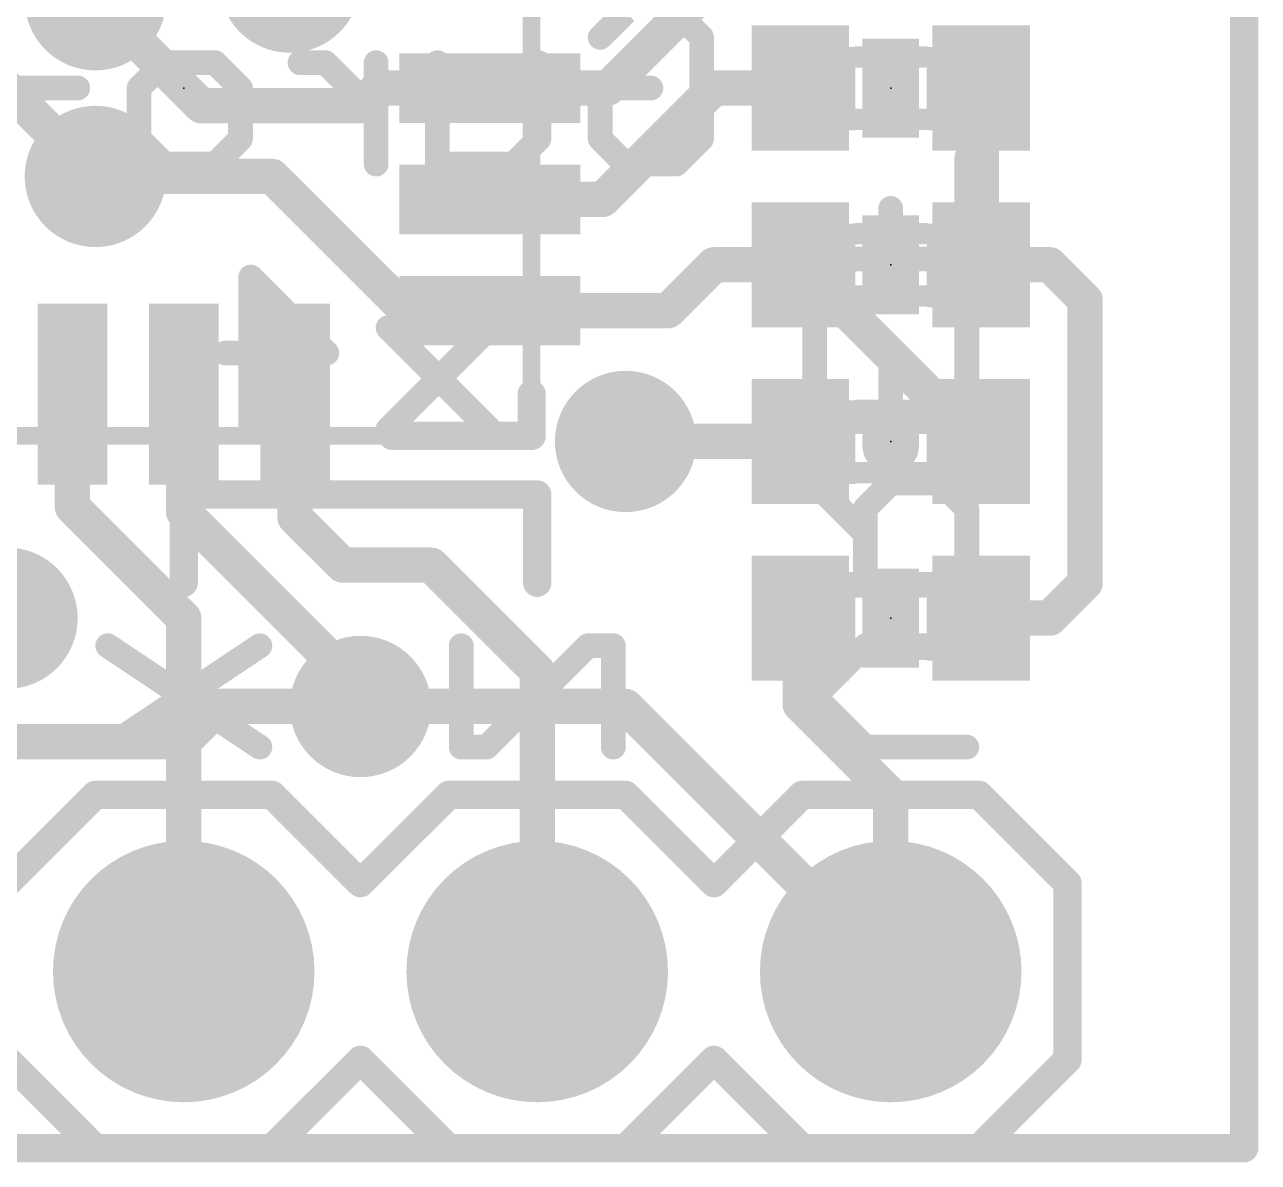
# Model space of a CAD drawing. Extents: x -0.1 to 16.2, y -0.1 to 27.9.
# Drawn here: x 6.48 to 15.34, y -0.1 to 8.08 of the extents above; entities that cross this region are included whole.
import ezdxf

# ---------------------------------------------------------------- set-up
doc = ezdxf.new("R2010")
doc.units = 0
for name, color, linetype in [('1', 12, 'CONTINUOUS'), ('16', 132, 'CONTINUOUS'), ('17', 110, 'CONTINUOUS'), ('18', 110, 'CONTINUOUS'), ('20', 53, 'CONTINUOUS'), ('21', 41, 'CONTINUOUS'), ('22', 40, 'CONTINUOUS'), ('23', 53, 'CONTINUOUS'), ('51', 53, 'CONTINUOUS')]:
    doc.layers.add(name, color=color, linetype=linetype)

# ---------------------------------------------------------------- blocks, each defined once
blk = doc.blocks.new('RECT')
blk.add_solid([(-0.5, -0.5), (0.5, -0.5), (-0.5, 0.5), (0.5, 0.5)])
blk = doc.blocks.new('ROUNDP')
at = {"const_width": 0.5}
blk.add_lwpolyline([(0, -0.25, 1), (0, 0.25, 1), (0, -0.25)], format="xyb", dxfattribs=at)
blk = doc.blocks.new('ROUNDV')
at = {"const_width": 0.5}
blk.add_lwpolyline([(0, -0.25, 1), (0, 0.25, 1), (0, -0.25)], format="xyb", dxfattribs=at)

msp = doc.modelspace()

# ---------------------------------------------------------------- linework, layer by layer
at = {"layer": '1'}
for points, const_width in [([(15.24, 17.78), (15.24, 0)], 0.2032), ([(10.668, 7.62), (11.938, 8.89)], 0.254), ([(6.985, 8.255), (7.747, 7.493)], 0.254), ([(8.89, 7.493), (9.017, 7.62)], 0.254), ([(9.017, 7.62), (9.82, 7.62)], 0.254), ([(9.82, 7.62), (10.668, 7.62)], 0.254), ([(10.63, 6.82), (11.43, 7.62)], 0.254), ([(11.43, 7.62), (12.05, 7.62)], 0.254), ([(13.35, 6.35), (13.35, 7.62)], 0.254), ([(7.747, 7.493), (8.89, 7.493)], 0.254), ([(6.985, 6.985), (8.255, 6.985)], 0.254), ([(8.255, 6.985), (9.22, 6.02)], 0.254), ([(9.82, 6.82), (10.63, 6.82)], 0.254), ([(11.1, 6.02), (11.43, 6.35)], 0.254), ([(11.43, 6.35), (12.05, 6.35)], 0.254), ([(12.05, 6.35), (13.32, 5.08)], 0.254), ([(13.843, 6.35), (13.35, 6.35)], 0.254), ([(14.097, 6.096), (13.843, 6.35)], 0.254), ([(14.097, 4.064), (14.097, 6.096)], 0.254), ([(9.22, 6.02), (9.82, 6.02)], 0.254), ([(9.82, 6.02), (11.1, 6.02)], 0.254), ([(6.82, 4.61), (6.82, 5.42)], 0.254), ([(7.62, 4.572), (7.62, 5.42)], 0.254), ([(8.42, 4.534), (8.42, 5.42)], 0.254), ([(12.05, 5.08), (10.795, 5.08)], 0.254), ([(13.32, 5.08), (13.35, 5.08)], 0.254), ([(7.62, 3.81), (6.82, 4.61)], 0.254), ([(8.89, 3.302), (7.62, 4.572)], 0.254), ([(8.763, 4.191), (8.42, 4.534)], 0.254), ([(9.398, 4.191), (8.763, 4.191)], 0.254), ([(10.16, 3.429), (9.398, 4.191)], 0.254), ([(13.843, 3.81), (14.097, 4.064)], 0.254), ([(7.62, 1.27), (7.62, 3.81)], 0.254), ([(12.05, 3.19), (12.05, 3.81)], 0.254), ([(13.35, 3.81), (13.843, 3.81)], 0.254), ([(10.16, 1.27), (10.16, 3.429)], 0.254), ([(8.89, 3.175), (8.89, 3.302)], 0.254), ([(12.7, 2.54), (12.05, 3.19)], 0.254), ([(12.7, 1.27), (12.7, 2.54)], 0.254), ([(15.24, 0), (0, 0)], 0.2032)]:
    msp.add_lwpolyline(points, dxfattribs=dict(at, const_width=const_width))
for points, const_width in [([(9.017, 7.6835, 1), (9.017, 7.5565)], 0.127), ([(9.0619, 7.5751, 1), (8.9721, 7.6649)], 0.127), ([(9.82, 7.6835, 1), (9.82, 7.5565)], 0.127), ([(9.82, 7.5565, 1), (9.82, 7.6835)], 0.127), ([(10.6231, 7.6649, 1), (10.7129, 7.5751)], 0.127), ([(10.668, 7.5565, 1), (10.668, 7.6835)], 0.127), ([(11.43, 7.6835, 1), (11.43, 7.5565)], 0.127), ([(11.4749, 7.5751, 1), (11.3851, 7.6649)], 0.127), ([(12.05, 7.5565, 1), (12.05, 7.6835)], 0.127), ([(13.4135, 7.62, 1), (13.2865, 7.62)], 0.127), ([(7.747, 7.5565, 1), (7.747, 7.4295)], 0.127), ([(7.7021, 7.4481, 1), (7.7919, 7.5379)], 0.127), ([(8.8451, 7.5379, 1), (8.9349, 7.4481)], 0.127), ([(8.89, 7.4295, 1), (8.89, 7.5565)], 0.127), ([(6.985, 7.0485, 1), (6.985, 6.9215)], 0.127), ([(8.2999, 7.0299, 1), (8.2101, 6.9401)], 0.127), ([(8.255, 6.9215, 1), (8.255, 7.0485)], 0.127), ([(9.82, 6.8835, 1), (9.82, 6.7565)], 0.127), ([(10.5851, 6.8649, 1), (10.6749, 6.7751)], 0.127), ([(10.63, 6.7565, 1), (10.63, 6.8835)], 0.127), ([(11.43, 6.4135, 1), (11.43, 6.2865)], 0.127), ([(11.4749, 6.3051, 1), (11.3851, 6.3949)], 0.127), ([(12.0949, 6.3949, 1), (12.0051, 6.3051)], 0.127), ([(12.05, 6.2865, 1), (12.05, 6.4135)], 0.127), ([(13.35, 6.4135, 1), (13.35, 6.2865)], 0.127), ([(13.8879, 6.3949, 1), (13.7981, 6.3051)], 0.127), ([(13.843, 6.2865, 1), (13.843, 6.4135)], 0.127), ([(13.2865, 6.35, 1), (13.4135, 6.35)], 0.127), ([(14.1605, 6.096, 1), (14.0335, 6.096)], 0.127), ([(9.22, 6.0835, 1), (9.22, 5.9565)], 0.127), ([(9.1751, 5.9751, 1), (9.2649, 6.0649)], 0.127), ([(9.82, 6.0835, 1), (9.82, 5.9565)], 0.127), ([(9.82, 5.9565, 1), (9.82, 6.0835)], 0.127), ([(11.0551, 6.0649, 1), (11.1449, 5.9751)], 0.127), ([(11.1, 5.9565, 1), (11.1, 6.0835)], 0.127), ([(14.0521, 6.0511, 1), (14.1419, 6.1409)], 0.127), ([(6.8835, 5.42, 1), (6.7565, 5.42)], 0.127), ([(7.6835, 5.42, 1), (7.5565, 5.42)], 0.127), ([(8.4835, 5.42, 1), (8.3565, 5.42)], 0.127), ([(10.795, 5.1435, 1), (10.795, 5.0165)], 0.127), ([(12.05, 5.0165, 1), (12.05, 5.1435)], 0.127), ([(13.32, 5.1435, 1), (13.32, 5.0165)], 0.127), ([(13.2751, 5.0351, 1), (13.3649, 5.1249)], 0.127), ([(13.35, 5.0165, 1), (13.35, 5.1435)], 0.127), ([(6.8649, 4.6549, 1), (6.7751, 4.5651)], 0.127), ([(7.6649, 4.6169, 1), (7.5751, 4.5271)], 0.127), ([(6.7565, 4.61, 1), (6.8835, 4.61)], 0.127), ([(7.5565, 4.572, 1), (7.6835, 4.572)], 0.127), ([(8.4649, 4.5789, 1), (8.3751, 4.4891)], 0.127), ([(8.3565, 4.534, 1), (8.4835, 4.534)], 0.127), ([(8.763, 4.2545, 1), (8.763, 4.1275)], 0.127), ([(8.7181, 4.1461, 1), (8.8079, 4.2359)], 0.127), ([(9.4429, 4.2359, 1), (9.3531, 4.1461)], 0.127), ([(9.398, 4.1275, 1), (9.398, 4.2545)], 0.127), ([(14.1419, 4.0191, 1), (14.0521, 4.1089)], 0.127), ([(14.0335, 4.064, 1), (14.1605, 4.064)], 0.127), ([(7.6835, 3.81, 1), (7.5565, 3.81)], 0.127), ([(7.5751, 3.7651, 1), (7.6649, 3.8549)], 0.127), ([(12.1135, 3.81, 1), (11.9865, 3.81)], 0.127), ([(13.35, 3.8735, 1), (13.35, 3.7465)], 0.127), ([(13.7981, 3.8549, 1), (13.8879, 3.7651)], 0.127), ([(13.843, 3.7465, 1), (13.843, 3.8735)], 0.127), ([(10.2235, 3.429, 1), (10.0965, 3.429)], 0.127), ([(10.1151, 3.3841, 1), (10.2049, 3.4739)], 0.127), ([(8.9535, 3.302, 1), (8.8265, 3.302)], 0.127), ([(8.8451, 3.2571, 1), (8.9349, 3.3469)], 0.127), ([(12.0949, 3.2349, 1), (12.0051, 3.1451)], 0.127), ([(8.8265, 3.175, 1), (8.9535, 3.175)], 0.127), ([(11.9865, 3.19, 1), (12.1135, 3.19)], 0.127), ([(12.7635, 2.54, 1), (12.6365, 2.54)], 0.127), ([(12.6551, 2.4951, 1), (12.7449, 2.5849)], 0.127), ([(7.5565, 1.27, 1), (7.6835, 1.27)], 0.127), ([(10.0965, 1.27, 1), (10.2235, 1.27)], 0.127), ([(12.6365, 1.27, 1), (12.7635, 1.27)], 0.127), ([(15.24, -0.0508, 1), (15.24, 0.0508)], 0.1016), ([(15.1892, 0, 1), (15.2908, 0)], 0.1016)]:
    msp.add_lwpolyline(points, format="xyb", dxfattribs=dict(at, const_width=const_width))
at = {"layer": '16'}
for points, const_width in [([(15.24, 17.78), (15.24, 0)], 0.2032), ([(6.985, 6.985), (5.715, 8.255)], 0.254), ([(7.62, 2.921), (7.874, 3.175)], 0.254), ([(7.874, 3.175), (8.89, 3.175)], 0.254), ([(8.89, 3.175), (10.795, 3.175)], 0.254), ([(10.795, 3.175), (12.7, 1.27)], 0.254), ([(5.08, 2.921), (7.62, 2.921)], 0.254), ([(15.24, 0), (0, 0)], 0.2032)]:
    msp.add_lwpolyline(points, dxfattribs=dict(at, const_width=const_width))
for points, const_width in [([(6.9401, 6.9401, 1), (7.0299, 7.0299)], 0.127), ([(7.874, 3.2385, 1), (7.874, 3.1115)], 0.127), ([(7.9189, 3.1301, 1), (7.8291, 3.2199)], 0.127), ([(8.89, 3.2385, 1), (8.89, 3.1115)], 0.127), ([(8.89, 3.1115, 1), (8.89, 3.2385)], 0.127), ([(10.8399, 3.2199, 1), (10.7501, 3.1301)], 0.127), ([(10.795, 3.1115, 1), (10.795, 3.2385)], 0.127), ([(7.5751, 2.9659, 1), (7.6649, 2.8761)], 0.127), ([(7.62, 2.8575, 1), (7.62, 2.9845)], 0.127), ([(12.6551, 1.2251, 1), (12.7449, 1.3149)], 0.127), ([(15.24, -0.0508, 1), (15.24, 0.0508)], 0.1016), ([(15.1892, 0, 1), (15.2908, 0)], 0.1016)]:
    msp.add_lwpolyline(points, format="xyb", dxfattribs=dict(at, const_width=const_width))
at = {"layer": '20', "const_width": 0.2032}
for points in [[(15.24, 0), (15.24, 17.78)], [(0, 0), (15.24, 0)]]:
    msp.add_lwpolyline(points, dxfattribs=at)
at = {"layer": '20', "const_width": 0.1016}
for points in [[(15.24, -0.0508, 1), (15.24, 0.0508)], [(15.1892, 0, 1), (15.2908, 0)]]:
    msp.add_lwpolyline(points, format="xyb", dxfattribs=at)
at = {"layer": '21'}
for points, const_width in [([(10.12, 5.12), (10.12, 5.42)], 0.2032), ([(12.7, 5.1105), (12.7, 5.0495)], 0.4064), ([(10.12, 5.12), (9.12, 5.12)], 0.2032), ([(6.35, 1.905), (6.985, 2.54)], 0.2032), ([(6.985, 2.54), (8.255, 2.54)], 0.2032), ([(8.255, 2.54), (8.89, 1.905)], 0.2032), ([(9.525, 2.54), (8.89, 1.905)], 0.2032), ([(9.525, 2.54), (10.795, 2.54)], 0.2032), ([(10.795, 2.54), (11.43, 1.905)], 0.2032), ([(11.43, 1.905), (12.065, 2.54)], 0.2032), ([(12.065, 2.54), (13.335, 2.54)], 0.2032), ([(13.335, 2.54), (13.97, 1.905)], 0.2032), ([(13.97, 1.905), (13.97, 0.635)], 0.2032), ([(6.985, 0), (6.35, 0.635)], 0.2032), ([(8.89, 0.635), (8.255, 0)], 0.2032), ([(8.89, 0.635), (9.525, 0)], 0.2032), ([(11.43, 0.635), (10.795, 0)], 0.2032), ([(12.065, 0), (11.43, 0.635)], 0.2032), ([(13.97, 0.635), (13.335, 0)], 0.2032), ([(8.255, 0), (6.985, 0)], 0.2032), ([(10.795, 0), (9.525, 0)], 0.2032), ([(13.335, 0), (12.065, 0)], 0.2032)]:
    msp.add_lwpolyline(points, dxfattribs=dict(at, const_width=const_width))
for points, const_width in [([(10.1708, 5.42, 1), (10.0692, 5.42)], 0.1016), ([(12.8016, 5.1105, 1), (12.5984, 5.1105)], 0.2032), ([(9.12, 5.1708, 1), (9.12, 5.0692)], 0.1016), ([(10.0692, 5.12, 1), (10.1708, 5.12)], 0.1016), ([(10.12, 5.0692, 1), (10.12, 5.1708)], 0.1016), ([(12.5984, 5.0495, 1), (12.8016, 5.0495)], 0.2032), ([(6.985, 2.5908, 1), (6.985, 2.4892)], 0.1016), ([(7.0209, 2.5041, 1), (6.9491, 2.5759)], 0.1016), ([(8.2909, 2.5759, 1), (8.2191, 2.5041)], 0.1016), ([(8.255, 2.4892, 1), (8.255, 2.5908)], 0.1016), ([(9.525, 2.5908, 1), (9.525, 2.4892)], 0.1016), ([(9.5609, 2.5041, 1), (9.4891, 2.5759)], 0.1016), ([(10.8309, 2.5759, 1), (10.7591, 2.5041)], 0.1016), ([(10.795, 2.4892, 1), (10.795, 2.5908)], 0.1016), ([(12.065, 2.5908, 1), (12.065, 2.4892)], 0.1016), ([(12.1009, 2.5041, 1), (12.0291, 2.5759)], 0.1016), ([(13.3709, 2.5759, 1), (13.2991, 2.5041)], 0.1016), ([(13.335, 2.4892, 1), (13.335, 2.5908)], 0.1016), ([(8.8541, 1.9409, 1), (8.9259, 1.8691)], 0.1016), ([(8.8541, 1.8691, 1), (8.9259, 1.9409)], 0.1016), ([(11.3941, 1.9409, 1), (11.4659, 1.8691)], 0.1016), ([(11.3941, 1.8691, 1), (11.4659, 1.9409)], 0.1016), ([(14.0208, 1.905, 1), (13.9192, 1.905)], 0.1016), ([(13.9341, 1.8691, 1), (14.0059, 1.9409)], 0.1016), ([(8.9259, 0.6709, 1), (8.8541, 0.5991)], 0.1016), ([(8.9259, 0.5991, 1), (8.8541, 0.6709)], 0.1016), ([(11.4659, 0.6709, 1), (11.3941, 0.5991)], 0.1016), ([(11.4659, 0.5991, 1), (11.3941, 0.6709)], 0.1016), ([(14.0059, 0.5991, 1), (13.9341, 0.6709)], 0.1016), ([(13.9192, 0.635, 1), (14.0208, 0.635)], 0.1016), ([(6.985, 0.0508, 1), (6.985, -0.0508)], 0.1016), ([(8.255, -0.0508, 1), (8.255, 0.0508)], 0.1016), ([(9.525, 0.0508, 1), (9.525, -0.0508)], 0.1016), ([(10.795, -0.0508, 1), (10.795, 0.0508)], 0.1016), ([(12.065, 0.0508, 1), (12.065, -0.0508)], 0.1016), ([(13.335, -0.0508, 1), (13.335, 0.0508)], 0.1016), ([(6.9491, -0.0359, 1), (7.0209, 0.0359)], 0.1016), ([(8.2191, 0.0359, 1), (8.2909, -0.0359)], 0.1016), ([(9.4891, -0.0359, 1), (9.5609, 0.0359)], 0.1016), ([(10.7591, 0.0359, 1), (10.8309, -0.0359)], 0.1016), ([(12.0291, -0.0359, 1), (12.1009, 0.0359)], 0.1016), ([(13.2991, 0.0359, 1), (13.3709, -0.0359)], 0.1016)]:
    msp.add_lwpolyline(points, format="xyb", dxfattribs=dict(at, const_width=const_width))
at = {"layer": '22'}
for points, const_width in [([(10.6123, 7.9848), (10.7945, 8.167)], 0.1778), ([(11.1589, 8.167), (11.3411, 7.9848)], 0.1778), ([(11.3411, 7.9848), (11.3411, 7.2561)], 0.1778), ([(7.2991, 7.6205), (7.4812, 7.8027)], 0.1778), ([(7.4812, 7.8027), (7.8456, 7.8027)], 0.1778), ([(7.8456, 7.8027), (8.0278, 7.6205)], 0.1778), ([(8.6379, 7.8027), (8.4557, 7.8027)], 0.1778), ([(9.0023, 7.4383), (8.6379, 7.8027)], 0.1778), ([(9.0023, 7.0739), (9.0023, 7.8027)], 0.1778), ([(9.4429, 7.8027), (9.4429, 6.8917)], 0.1778), ([(10.1717, 7.8027), (10.1717, 7.2561)], 0.1778), ([(6.8584, 7.6205), (6.1297, 7.6205)], 0.1778), ([(7.2991, 7.2561), (7.2991, 7.6205)], 0.1778), ([(8.0278, 7.6205), (8.0278, 7.2561)], 0.1778), ([(10.6123, 7.2561), (10.6123, 7.6205)], 0.1778), ([(10.6123, 7.6205), (10.9767, 7.6205)], 0.1778), ([(7.4812, 7.0739), (7.2991, 7.2561)], 0.1778), ([(8.0278, 7.2561), (7.8456, 7.0739)], 0.1778), ([(10.1717, 7.2561), (9.9895, 7.0739)], 0.1778), ([(10.7945, 7.0739), (10.6123, 7.2561)], 0.1778), ([(11.3411, 7.2561), (11.1589, 7.0739)], 0.1778), ([(13.247, 6.3911), (13.247, 7.1198)], 0.1778), ([(7.8456, 7.0739), (7.4812, 7.0739)], 0.1778), ([(9.9895, 7.0739), (9.4429, 7.0739)], 0.1778), ([(11.1589, 7.0739), (10.7945, 7.0739)], 0.1778), ([(9.4429, 6.8917), (9.6251, 6.7095)], 0.1778), ([(12.7005, 6.3911), (12.7005, 6.7555)], 0.1778), ([(9.6251, 6.7095), (9.8073, 6.7095)], 0.1778), ([(12.1539, 6.3911), (13.247, 6.3911)], 0.1778), ([(8.1011, 5.1689), (8.1011, 6.262)], 0.1778), ([(8.1011, 6.262), (8.6477, 5.7155)], 0.1778), ([(12.1539, 5.2217), (12.1539, 5.9504)], 0.1778), ([(13.247, 5.9504), (13.247, 5.2217)], 0.1778), ([(9.8171, 5.8977), (9.0883, 5.1689)], 0.1778), ([(9.8171, 5.1689), (9.0883, 5.8977)], 0.1778), ([(8.6477, 5.7155), (7.919, 5.7155)], 0.1778), ([(12.7005, 5.2217), (12.7005, 5.5861)], 0.1778), ([(13.247, 5.2217), (12.1539, 5.2217)], 0.1778), ([(7.62, 4.064), (7.62, 4.699)], 0.2032), ([(7.62, 4.699), (10.16, 4.699)], 0.2032), ([(10.16, 4.064), (10.16, 4.699)], 0.2032), ([(12.5183, 4.4167), (12.1539, 4.7811)], 0.1778), ([(12.7005, 4.7811), (12.5183, 4.5989)], 0.1778), ([(13.0648, 4.7811), (12.7005, 4.7811)], 0.1778), ([(13.247, 4.5989), (13.0648, 4.7811)], 0.1778), ([(12.5183, 4.5989), (12.5183, 4.0523)], 0.1778), ([(13.247, 4.0523), (13.247, 4.5989)], 0.1778), ([(12.1539, 4.0523), (13.247, 4.0523)], 0.1778), ([(8.167, 2.8829), (7.0739, 3.6117)], 0.1778), ([(8.167, 3.6117), (7.0739, 2.8829)], 0.1778), ([(9.6139, 2.8829), (9.6139, 3.6117)], 0.1778), ([(10.5248, 3.6117), (9.7961, 2.8829)], 0.1778), ([(10.707, 3.6117), (10.5248, 3.6117)], 0.1778), ([(10.707, 2.8829), (10.707, 3.6117)], 0.1778), ([(12.1539, 3.2473), (12.5183, 3.6117)], 0.1778), ([(12.5183, 3.6117), (13.247, 3.6117)], 0.1778), ([(12.5183, 2.8829), (12.1539, 3.2473)], 0.1778), ([(9.7961, 2.8829), (9.6139, 2.8829)], 0.1778), ([(13.247, 2.8829), (12.5183, 2.8829)], 0.1778)]:
    msp.add_lwpolyline(points, dxfattribs=dict(at, const_width=const_width))
for points, const_width in [([(11.3856, 7.9848, 1), (11.2967, 7.9848)], 0.0889), ([(10.5809, 8.0163, 1), (10.6438, 7.9534)], 0.0889), ([(11.3097, 7.9534, 1), (11.3725, 8.0163)], 0.0889), ([(7.4812, 7.8471, 1), (7.4812, 7.7582)], 0.0889), ([(7.5127, 7.7712, 1), (7.4498, 7.8341)], 0.0889), ([(7.8771, 7.8341, 1), (7.8142, 7.7712)], 0.0889), ([(7.8456, 7.7582, 1), (7.8456, 7.8471)], 0.0889), ([(8.4557, 7.8471, 1), (8.4557, 7.7582)], 0.0889), ([(8.6694, 7.8341, 1), (8.6065, 7.7712)], 0.0889), ([(8.6379, 7.7582, 1), (8.6379, 7.8471)], 0.0889), ([(9.0468, 7.8027, 1), (8.9579, 7.8027)], 0.0889), ([(9.4874, 7.8027, 1), (9.3985, 7.8027)], 0.0889), ([(10.2162, 7.8027, 1), (10.1273, 7.8027)], 0.0889), ([(6.8584, 7.576, 1), (6.8584, 7.6649)], 0.0889), ([(7.3435, 7.6205, 1), (7.2546, 7.6205)], 0.0889), ([(7.2676, 7.6519, 1), (7.3305, 7.589)], 0.0889), ([(8.0723, 7.6205, 1), (7.9834, 7.6205)], 0.0889), ([(7.9964, 7.589, 1), (8.0592, 7.6519)], 0.0889), ([(10.6568, 7.6205, 1), (10.5679, 7.6205)], 0.0889), ([(10.6123, 7.6649, 1), (10.6123, 7.576)], 0.0889), ([(10.9767, 7.576, 1), (10.9767, 7.6649)], 0.0889), ([(8.9709, 7.4068, 1), (9.0337, 7.4697)], 0.0889), ([(7.2546, 7.2561, 1), (7.3435, 7.2561)], 0.0889), ([(7.3305, 7.2875, 1), (7.2676, 7.2247)], 0.0889), ([(7.9834, 7.2561, 1), (8.0723, 7.2561)], 0.0889), ([(8.0592, 7.2247, 1), (7.9964, 7.2875)], 0.0889), ([(10.1273, 7.2561, 1), (10.2162, 7.2561)], 0.0889), ([(10.2031, 7.2247, 1), (10.1403, 7.2875)], 0.0889), ([(10.5679, 7.2561, 1), (10.6568, 7.2561)], 0.0889), ([(10.6438, 7.2875, 1), (10.5809, 7.2247)], 0.0889), ([(11.2967, 7.2561, 1), (11.3856, 7.2561)], 0.0889), ([(11.3725, 7.2247, 1), (11.3097, 7.2875)], 0.0889), ([(13.2915, 7.1198, 1), (13.2026, 7.1198)], 0.0889), ([(7.4812, 7.1184, 1), (7.4812, 7.0294)], 0.0889), ([(7.4498, 7.0425, 1), (7.5127, 7.1053)], 0.0889), ([(7.8142, 7.1053, 1), (7.8771, 7.0425)], 0.0889), ([(7.8456, 7.0294, 1), (7.8456, 7.1184)], 0.0889), ([(8.9579, 7.0739, 1), (9.0468, 7.0739)], 0.0889), ([(9.4429, 7.1184, 1), (9.4429, 7.0294)], 0.0889), ([(9.9581, 7.1053, 1), (10.0209, 7.0425)], 0.0889), ([(9.9895, 7.0294, 1), (9.9895, 7.1184)], 0.0889), ([(10.7945, 7.1184, 1), (10.7945, 7.0294)], 0.0889), ([(10.7631, 7.0425, 1), (10.826, 7.1053)], 0.0889), ([(11.1275, 7.1053, 1), (11.1903, 7.0425)], 0.0889), ([(11.1589, 7.0294, 1), (11.1589, 7.1184)], 0.0889), ([(9.4744, 6.9231, 1), (9.4115, 6.8603)], 0.0889), ([(9.3985, 6.8917, 1), (9.4874, 6.8917)], 0.0889), ([(12.7449, 6.7555, 1), (12.656, 6.7555)], 0.0889), ([(9.6251, 6.754, 1), (9.6251, 6.6651)], 0.0889), ([(9.5937, 6.6781, 1), (9.6566, 6.741)], 0.0889), ([(9.8073, 6.6651, 1), (9.8073, 6.754)], 0.0889), ([(12.1539, 6.4355, 1), (12.1539, 6.3466)], 0.0889), ([(13.247, 6.3466, 1), (13.247, 6.4355)], 0.0889), ([(12.656, 6.3911, 1), (12.7449, 6.3911)], 0.0889), ([(13.2026, 6.3911, 1), (13.2915, 6.3911)], 0.0889), ([(8.1326, 6.2935, 1), (8.0697, 6.2306)], 0.0889), ([(8.1456, 6.262, 1), (8.0567, 6.262)], 0.0889), ([(12.1983, 5.9504, 1), (12.1095, 5.9504)], 0.0889), ([(13.2915, 5.9504, 1), (13.2026, 5.9504)], 0.0889), ([(9.1198, 5.9291, 1), (9.0569, 5.8662)], 0.0889), ([(9.8485, 5.8662, 1), (9.7857, 5.9291)], 0.0889), ([(7.919, 5.7599, 1), (7.919, 5.671)], 0.0889), ([(8.6163, 5.684, 1), (8.6791, 5.7469)], 0.0889), ([(8.6477, 5.671, 1), (8.6477, 5.7599)], 0.0889), ([(12.7449, 5.5861, 1), (12.656, 5.5861)], 0.0889), ([(9.0569, 5.2003, 1), (9.1198, 5.1375)], 0.0889), ([(9.7857, 5.1375, 1), (9.8485, 5.2003)], 0.0889), ([(12.1539, 5.2661, 1), (12.1539, 5.1772)], 0.0889), ([(12.1095, 5.2217, 1), (12.1983, 5.2217)], 0.0889), ([(12.656, 5.2217, 1), (12.7449, 5.2217)], 0.0889), ([(13.2026, 5.2217, 1), (13.2915, 5.2217)], 0.0889), ([(13.247, 5.1772, 1), (13.247, 5.2661)], 0.0889), ([(8.0567, 5.1689, 1), (8.1456, 5.1689)], 0.0889), ([(7.6708, 4.699, 1), (7.5692, 4.699)], 0.1016), ([(7.62, 4.7498, 1), (7.62, 4.6482)], 0.1016), ([(10.2108, 4.699, 1), (10.1092, 4.699)], 0.1016), ([(10.16, 4.6482, 1), (10.16, 4.7498)], 0.1016), ([(12.1853, 4.8125, 1), (12.1225, 4.7496)], 0.0889), ([(12.7005, 4.8255, 1), (12.7005, 4.7366)], 0.0889), ([(12.7319, 4.7496, 1), (12.669, 4.8125)], 0.0889), ([(13.0963, 4.8125, 1), (13.0334, 4.7496)], 0.0889), ([(13.0648, 4.7366, 1), (13.0648, 4.8255)], 0.0889), ([(12.4868, 4.6303, 1), (12.5497, 4.5674)], 0.0889), ([(12.5627, 4.5989, 1), (12.4738, 4.5989)], 0.0889), ([(13.2915, 4.5989, 1), (13.2026, 4.5989)], 0.0889), ([(13.2156, 4.5674, 1), (13.2785, 4.6303)], 0.0889), ([(12.4868, 4.3852, 1), (12.5497, 4.4481)], 0.0889), ([(7.5692, 4.064, 1), (7.6708, 4.064)], 0.1016), ([(10.1092, 4.064, 1), (10.2108, 4.064)], 0.1016), ([(12.1539, 4.0967, 1), (12.1539, 4.0078)], 0.0889), ([(12.4738, 4.0523, 1), (12.5627, 4.0523)], 0.0889), ([(13.2026, 4.0523, 1), (13.2915, 4.0523)], 0.0889), ([(13.247, 4.0078, 1), (13.247, 4.0967)], 0.0889), ([(7.0986, 3.6486, 1), (7.0492, 3.5747)], 0.0889), ([(8.1917, 3.5747, 1), (8.1424, 3.6486)], 0.0889), ([(9.6584, 3.6117, 1), (9.5695, 3.6117)], 0.0889), ([(10.5248, 3.6561, 1), (10.5248, 3.5672)], 0.0889), ([(10.5563, 3.5802, 1), (10.4934, 3.6431)], 0.0889), ([(10.7515, 3.6117, 1), (10.6626, 3.6117)], 0.0889), ([(10.707, 3.5672, 1), (10.707, 3.6561)], 0.0889), ([(12.5183, 3.6561, 1), (12.5183, 3.5672)], 0.0889), ([(12.5497, 3.5802, 1), (12.4868, 3.6431)], 0.0889), ([(13.247, 3.5672, 1), (13.247, 3.6561)], 0.0889), ([(12.1853, 3.2787, 1), (12.1225, 3.2158)], 0.0889), ([(12.1225, 3.2787, 1), (12.1853, 3.2158)], 0.0889), ([(7.0492, 2.9199, 1), (7.0986, 2.8459)], 0.0889), ([(8.1424, 2.8459, 1), (8.1917, 2.9199)], 0.0889), ([(9.6139, 2.9274, 1), (9.6139, 2.8385)], 0.0889), ([(9.5695, 2.8829, 1), (9.6584, 2.8829)], 0.0889), ([(9.7647, 2.9143, 1), (9.8275, 2.8515)], 0.0889), ([(9.7961, 2.8385, 1), (9.7961, 2.9274)], 0.0889), ([(10.6626, 2.8829, 1), (10.7515, 2.8829)], 0.0889), ([(12.5183, 2.9274, 1), (12.5183, 2.8385)], 0.0889), ([(12.4868, 2.8515, 1), (12.5497, 2.9143)], 0.0889), ([(13.247, 2.8385, 1), (13.247, 2.9274)], 0.0889)]:
    msp.add_lwpolyline(points, format="xyb", dxfattribs=dict(at, const_width=const_width))
at = {"layer": '23'}
for p in [(7.62, 7.62), (12.7, 7.62), (12.7, 6.35), (12.7, 5.08), (12.7, 3.81)]:
    msp.add_point(p, dxfattribs=at)
at = {"layer": '51'}
for points, const_width in [([(10.12, 5.12), (10.12, 10.12)], 0.127), ([(12.455, 7.844), (12.945, 7.844)], 0.1524), ([(12.945, 7.396), (12.455, 7.396)], 0.1524), ([(12.455, 6.574), (12.945, 6.574)], 0.1524), ([(12.945, 6.126), (12.455, 6.126)], 0.1524), ([(12.455, 5.304), (12.945, 5.304)], 0.1524), ([(5.12, 5.12), (10.12, 5.12)], 0.127), ([(12.945, 4.856), (12.455, 4.856)], 0.1524), ([(12.455, 4.034), (12.945, 4.034)], 0.1524), ([(12.945, 3.586), (12.455, 3.586)], 0.1524)]:
    msp.add_lwpolyline(points, dxfattribs=dict(at, const_width=const_width))
for points, const_width in [([(12.455, 7.8821, 1), (12.455, 7.8059)], 0.0762), ([(12.945, 7.8059, 1), (12.945, 7.8821)], 0.0762), ([(12.455, 7.4341, 1), (12.455, 7.3579)], 0.0762), ([(12.945, 7.3579, 1), (12.945, 7.4341)], 0.0762), ([(12.455, 6.6121, 1), (12.455, 6.5359)], 0.0762), ([(12.945, 6.5359, 1), (12.945, 6.6121)], 0.0762), ([(12.455, 6.1641, 1), (12.455, 6.0879)], 0.0762), ([(12.945, 6.0879, 1), (12.945, 6.1641)], 0.0762), ([(12.455, 5.3421, 1), (12.455, 5.2659)], 0.0762), ([(12.945, 5.2659, 1), (12.945, 5.3421)], 0.0762), ([(10.0883, 5.12, 1), (10.1518, 5.12)], 0.0635), ([(10.12, 5.0883, 1), (10.12, 5.1517)], 0.0635), ([(12.455, 4.8941, 1), (12.455, 4.8179)], 0.0762), ([(12.945, 4.8179, 1), (12.945, 4.8941)], 0.0762), ([(12.455, 4.0721, 1), (12.455, 3.9959)], 0.0762), ([(12.945, 3.9959, 1), (12.945, 4.0721)], 0.0762), ([(12.455, 3.6241, 1), (12.455, 3.5479)], 0.0762), ([(12.945, 3.5479, 1), (12.945, 3.6241)], 0.0762)]:
    msp.add_lwpolyline(points, format="xyb", dxfattribs=dict(at, const_width=const_width))

# ---------------------------------------------------------------- block references
at = {"layer": '1'}
for p, xscale, yscale in [((12.05, 7.62), 0.7, 0.9), ((13.35, 7.62), 0.7, 0.9), ((9.82, 7.62), 1.3, 0.5), ((9.82, 6.82), 1.3, 0.5), ((12.05, 6.35), 0.7, 0.9), ((13.35, 6.35), 0.7, 0.9), ((9.82, 6.02), 1.3, 0.5), ((12.05, 5.08), 0.7, 0.9), ((13.35, 5.08), 0.7, 0.9), ((12.05, 3.81), 0.7, 0.9), ((13.35, 3.81), 0.7, 0.9)]:
    msp.add_blockref('RECT', p, dxfattribs=dict(at, xscale=xscale, yscale=yscale))
at = {"layer": '1', "xscale": 1.3, "yscale": 0.5, "rotation": 90}
for p in [(6.82, 5.42), (7.62, 5.42), (8.42, 5.42)]:
    msp.add_blockref('RECT', p, dxfattribs=at)
at = {"layer": '17', "xscale": 1.8796, "yscale": 1.8796, "rotation": 90}
for p in [(7.62, 1.27), (7.62, 1.27), (10.16, 1.27), (10.16, 1.27), (12.7, 1.27), (12.7, 1.27)]:
    msp.add_blockref('ROUNDP', p, dxfattribs=at)
at = {"layer": '18', "xscale": 1.016, "yscale": 1.016}
for p in [(8.382, 8.382), (8.382, 8.382), (6.985, 8.255), (6.985, 8.255), (6.985, 6.985), (6.985, 6.985), (10.795, 5.08), (10.795, 5.08), (6.35, 3.81), (6.35, 3.81), (8.89, 3.175), (8.89, 3.175)]:
    msp.add_blockref('ROUNDV', p, dxfattribs=at)
at = {"layer": '21', "xscale": 0.4064, "yscale": 0.7112}
for p in [(12.7, 7.62), (12.7, 6.35), (12.7, 3.81)]:
    msp.add_blockref('RECT', p, dxfattribs=at)
at = {"layer": '51'}
for p, xscale, yscale in [((12.296, 7.6152), 0.3, 0.5999), ((13.1088, 7.6152), 0.3, 0.5999), ((12.296, 6.3452), 0.3, 0.5999), ((13.1088, 6.3452), 0.3, 0.5999), ((12.296, 5.0751), 0.3, 0.5999), ((13.1088, 5.0751), 0.3, 0.5999), ((12.296, 3.8052), 0.3, 0.5999), ((13.1088, 3.8052), 0.3, 0.5999), ((7.62, 1.27), 0.508, 0.508), ((10.16, 1.27), 0.508, 0.508), ((12.7, 1.27), 0.508, 0.508)]:
    msp.add_blockref('RECT', p, dxfattribs=dict(at, xscale=xscale, yscale=yscale))

doc.saveas('drawing.dxf')
